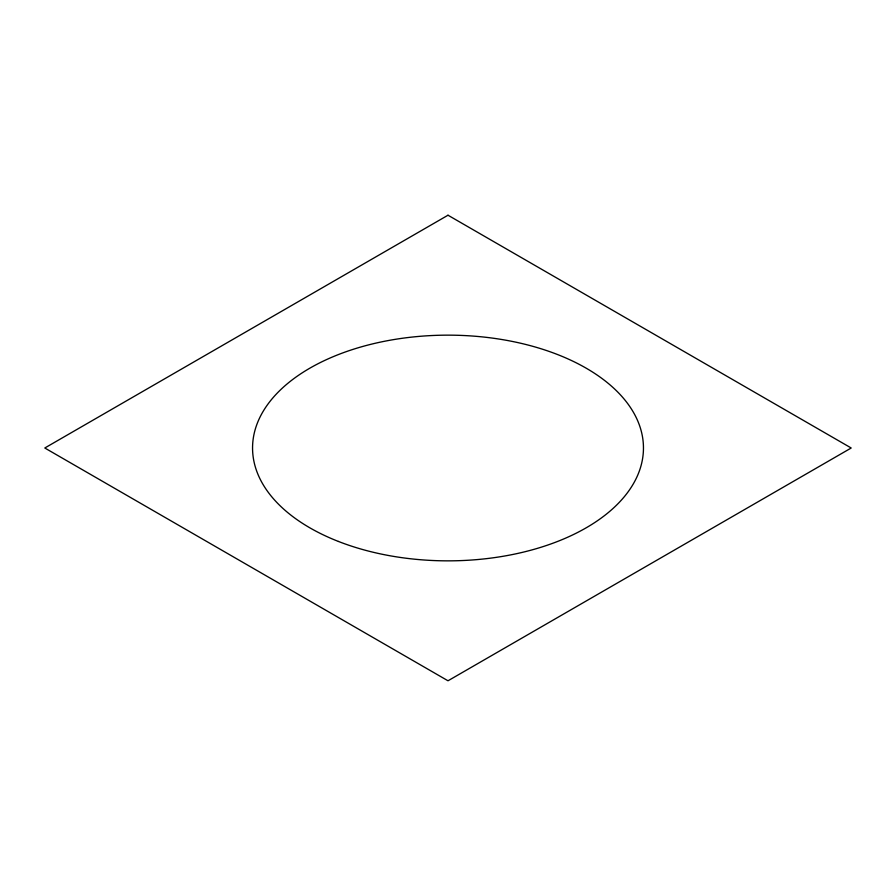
<?xml version="1.0" encoding="UTF-8"?>
<svg xmlns="http://www.w3.org/2000/svg" width="896" height="896" viewBox="0 0 896 896"><rect width="100%" height="100%" fill="white"/><g stroke="black" fill="none" stroke-linecap="round" stroke-linejoin="round"><path stroke-width="1.34" d="M448 215.219L44.8 448L448 680.781L851.2 448L448 215.219M338.442 541.453A195.451 112.851 0 0 0 642.958 456.053A195.451 112.851 0 0 0 362.6 346.494A195.451 112.851 0 0 0 338.442 541.453"/></g></svg>
